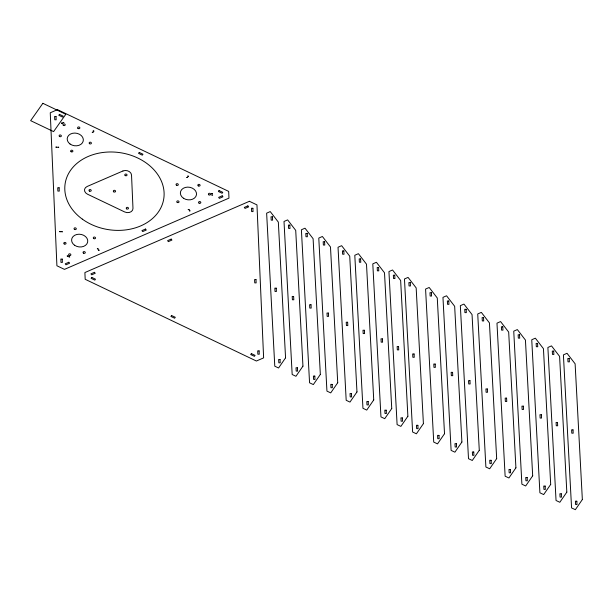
<?xml version="1.0" encoding="UTF-8"?>
<svg xmlns="http://www.w3.org/2000/svg" width="613" height="613" viewBox="0 0 613 613"><rect width="100%" height="100%" fill="white"/><g stroke="black" fill="none" stroke-linecap="round" stroke-linejoin="round"><path stroke-width="0.92" d="M55.967 147.135L56.863 147.243L55.975 147.089M57.86 147.197L58.756 147.304L57.86 147.174M59.645 231.637L60.541 231.745L59.653 231.614M61.538 231.699L62.434 231.798L61.538 231.676M211.707 193.455L212.604 193.555L211.707 193.455M211.769 194.942L212.665 195.049L211.769 194.919M67.215 256.012L68.112 256.134L67.223 255.989M68.886 256.809L69.782 256.931L68.894 256.763M92.272 132.285L93.168 132.408L92.279 132.239M93.161 131.021L94.057 131.144L93.161 130.998M186.827 177.433L187.724 177.555L186.827 177.41M187.716 176.169L188.612 176.291L187.716 176.146M61.438 123.144L62.334 123.259L61.438 123.144M63.039 122.447L63.936 122.562L63.039 122.424M97.344 248.778L98.241 248.916L97.352 248.732M98.348 250.104L99.237 250.234L98.356 250.05M188.222 209.424L189.118 209.539L188.222 209.424M189.218 210.749L190.114 210.857L189.225 210.719M285.566 357.846L278.57 367.984L274.785 366.206L266.632 213.171L270.233 211.577L278.333 222.098L285.566 357.846M302.952 366.145L295.949 376.282L292.171 374.505L284.011 221.469L287.62 219.883L295.719 230.396L302.952 366.145M320.338 374.443L313.335 384.581L309.557 382.803L301.397 229.775L305.006 228.182L313.105 238.702L320.338 374.443M337.725 382.75L330.721 392.887L326.936 391.109L318.783 238.074L322.384 236.48L330.491 247.001L337.725 382.75M356.973 391.937L349.969 402.074L346.184 400.297L338.031 247.261L341.633 245.675L349.732 256.188L356.973 391.937M373.731 399.944L366.735 410.082L362.95 408.304L354.797 255.269L358.398 253.675L366.497 264.195L373.731 399.944M391.738 408.542L384.734 418.679L380.957 416.901L372.796 263.866L376.405 262.272L384.504 272.793L391.738 408.542M407.883 416.25L400.879 426.387L397.101 424.61L388.941 271.574L392.55 269.981L400.649 280.501L407.883 416.25M423.407 423.66L416.403 433.797L412.618 432.019L404.465 278.984L408.066 277.398L416.166 287.911L423.407 423.66M444.517 433.736L437.513 443.873L433.728 442.096L425.575 289.068L429.177 287.474L437.276 297.995L444.517 433.736M461.895 442.042L454.9 452.179L451.114 450.402L442.961 297.366L446.563 295.772L454.662 306.293L461.895 442.042M479.282 450.34L472.278 460.478L468.501 458.7L460.34 305.665L463.949 304.079L472.048 314.592L479.282 450.34M496.668 458.639L489.664 468.776L485.887 466.999L477.726 313.971L481.335 312.377L489.435 322.898L496.668 458.639M515.916 467.834L508.913 477.971L505.135 476.194L496.974 323.158L500.583 321.564L508.683 332.085L515.916 467.834M532.682 475.834L525.678 485.971L521.893 484.193L513.74 331.166L517.341 329.572L525.441 340.092L532.682 475.834M550.689 484.431L543.685 494.568L539.9 492.791L531.747 339.763L535.348 338.169L543.447 348.69L550.689 484.431M566.826 492.139L559.822 502.277L556.045 500.499L547.884 347.471L551.493 345.878L559.592 356.398L566.826 492.139M582.35 499.549L575.346 509.687L571.569 507.916L563.408 354.881L567.017 353.287L575.117 363.808L582.35 499.549M42.864 103.313L30.65 120.661L53.592 131.611L65.806 114.263L42.864 103.313M59.438 114.347L58.779 115.282L62.503 117.06L63.17 116.125L59.438 114.347M139.243 152.445L138.576 153.388L142.308 155.166L142.967 154.223L139.243 152.445M91.766 277.405L91.107 278.34L94.831 280.118L95.49 279.183L91.766 277.405M219.04 190.551L218.381 191.494L222.105 193.271L222.764 192.329L219.04 190.551M171.563 315.503L170.904 316.446L174.628 318.224L175.287 317.281L171.563 315.503M251.361 353.609L250.702 354.544L254.426 356.329L255.092 355.387L251.361 353.609M57.492 109.65L50.251 112.784L56.909 265.774L64.449 269.375L228.971 198.129L228.68 191.394L57.492 109.65M122.929 170.989L87.13 186.49A5.655 4.414 8.6 0 0 87.46 194.183L124.715 211.968A5.655 4.414 8.6 0 0 132.983 208.389L131.534 175.096A5.655 4.414 8.6 0 0 122.929 170.989M68.825 262.257L65.246 263.805L65.989 264.793L69.575 263.238L68.825 262.257M145.519 229.047L141.94 230.595L142.683 231.576L146.269 230.028L145.519 229.047M222.213 195.831L218.634 197.378L219.377 198.367L222.956 196.811L222.213 195.831M249.422 201.294L84.893 272.547L85.184 279.283L256.38 361.019L263.621 357.885L256.962 204.895L249.422 201.294M94.486 272.31L90.908 273.858L91.651 274.839L95.237 273.291L94.486 272.31M171.18 239.093L167.602 240.641L168.345 241.629L171.931 240.074L171.18 239.093M247.874 205.884L244.296 207.432L245.039 208.412L248.617 206.865L247.874 205.884M272.44 216.833L271.03 216.795L271.207 220.128L272.616 220.159L272.44 216.833M289.826 225.132L288.416 225.094L288.593 228.427L290.003 228.457L289.826 225.132M307.205 233.43L305.803 233.4L305.979 236.725L307.389 236.764L307.205 233.43M324.591 241.729L323.189 241.698L323.365 245.024L324.767 245.062L324.591 241.729M343.839 250.924L342.437 250.886L342.613 254.219L344.016 254.249L343.839 250.924M360.605 258.924L359.195 258.893L359.379 262.218L360.781 262.257L360.605 258.924M378.612 267.529L377.202 267.49L377.378 270.816L378.788 270.854L378.612 267.529M394.749 275.229L393.347 275.199L393.523 278.524L394.933 278.563L394.749 275.229M410.273 282.647L408.871 282.608L409.047 285.942L410.449 285.972L410.273 282.647M276.241 288.164L274.839 288.133L275.015 291.459L276.417 291.497L276.241 288.164M431.383 292.723L429.981 292.692L430.157 296.018L431.56 296.056L431.383 292.723M293.627 296.462L292.217 296.431L292.393 299.757L293.803 299.795L293.627 296.462M448.77 301.021L447.36 300.991L447.544 304.316L448.946 304.354L448.77 301.021M311.013 304.768L309.603 304.73L309.78 308.063L311.189 308.094L311.013 304.768M466.156 309.327L464.746 309.289L464.922 312.622L466.332 312.653L466.156 309.327M328.392 313.067L326.99 313.028L327.166 316.362L328.576 316.4L328.392 313.067M483.534 317.626L482.132 317.588L482.308 320.921L483.718 320.959L483.534 317.626M347.64 322.254L346.238 322.223L346.414 325.549L347.816 325.587L347.64 322.254M502.783 326.813L501.38 326.783L501.557 330.108L502.959 330.146L502.783 326.813M364.406 330.261L363.003 330.223L363.18 333.556L364.582 333.595L364.406 330.261M519.548 334.821L518.146 334.79L518.322 338.115L519.724 338.154L519.548 334.821M382.412 338.859L381.002 338.82L381.186 342.154L382.589 342.192L382.412 338.859M537.555 343.418L536.145 343.387L536.329 346.713L537.731 346.751L537.555 343.418M398.557 346.567L397.147 346.529L397.324 349.862L398.734 349.9L398.557 346.567M553.7 351.126L552.29 351.088L552.466 354.421L553.876 354.46L553.7 351.126M414.074 353.977L412.672 353.946L412.848 357.272L414.25 357.31L414.074 353.977M569.216 358.536L567.814 358.505L567.99 361.831L569.4 361.869L569.216 358.536M280.041 359.502L278.639 359.463L278.815 362.796L280.218 362.827L280.041 359.502M435.184 364.061L433.782 364.022L433.958 367.356L435.36 367.386L435.184 364.061M297.428 367.8L296.025 367.762L296.202 371.095L297.604 371.133L297.428 367.8M452.57 372.359L451.168 372.321L451.344 375.654L452.746 375.692L452.57 372.359M314.814 376.098L313.404 376.068L313.58 379.393L314.99 379.432L314.814 376.098M469.956 380.658L468.547 380.627L468.73 383.953L470.133 383.991L469.956 380.658M332.2 384.405L330.79 384.366L330.966 387.7L332.376 387.73L332.2 384.405M487.343 388.964L485.933 388.926L486.109 392.259L487.519 392.289L487.343 388.964M351.441 393.592L350.038 393.554L350.215 396.887L351.624 396.925L351.441 393.592M506.591 398.151L505.181 398.113L505.357 401.446L506.767 401.484L506.591 398.151M368.206 401.599L366.804 401.561L366.98 404.894L368.382 404.925L368.206 401.599M523.349 406.158L521.947 406.12L522.123 409.453L523.525 409.484L523.349 406.158M386.213 410.197L384.811 410.158L384.987 413.491L386.389 413.522L386.213 410.197M541.356 414.756L539.953 414.717L540.13 418.051L541.532 418.081L541.356 414.756M402.358 417.905L400.948 417.867L401.124 421.2L402.534 421.231L402.358 417.905M557.501 422.464L556.091 422.426L556.275 425.759L557.677 425.79L557.501 422.464M417.874 425.315L416.472 425.276L416.648 428.61L418.058 428.648L417.874 425.315M573.025 429.874L571.615 429.836L571.791 433.169L573.201 433.207L573.025 429.874M438.985 435.391L437.582 435.36L437.759 438.686L439.169 438.724L438.985 435.391M456.371 443.697L454.969 443.659L455.145 446.992L456.547 447.023L456.371 443.697M473.757 451.996L472.355 451.957L472.531 455.29L473.933 455.329L473.757 451.996M491.143 460.294L489.733 460.263L489.917 463.589L491.32 463.627L491.143 460.294M510.391 469.489L508.982 469.451L509.158 472.784L510.568 472.815L510.391 469.489M527.149 477.489L525.747 477.458L525.923 480.784L527.333 480.822L527.149 477.489M545.156 486.086L543.754 486.055L543.93 489.381L545.332 489.419L545.156 486.086M561.301 493.794L559.899 493.764L560.075 497.089L561.477 497.128L561.301 493.794M576.825 501.212L575.415 501.173L575.599 504.507L577.002 504.537L576.825 501.212M56.021 116.478L54.618 116.432L54.764 119.765L56.166 119.811L56.021 116.478M59.132 187.793L57.722 187.747L57.867 191.08L59.277 191.126L59.132 187.793M252.893 208.274L251.491 208.236L251.636 211.562L253.039 211.608L252.893 208.274M62.235 259.107L60.833 259.061L60.971 262.395L62.38 262.441L62.235 259.107M256.004 279.589L254.594 279.551L254.74 282.877L256.142 282.922L256.004 279.589M259.107 350.904L257.698 350.866L257.843 354.191L259.253 354.237L259.107 350.904M82.334 219.132A49.883 38.925 8.6 0 0 163.319 201.026A49.883 38.925 8.6 0 0 97.72 153.396A49.883 38.925 8.6 0 0 82.334 219.132M198.275 185.9A1.134 0.881 8.6 0 0 200.083 185.417A1.134 0.881 8.6 0 0 198.535 184.39A1.134 0.881 8.6 0 0 198.275 185.9M176.483 185.218A1.134 0.881 8.6 0 0 178.291 184.735A1.134 0.881 8.6 0 0 176.743 183.708A1.134 0.881 8.6 0 0 176.483 185.218M177.234 202.42A1.134 0.881 8.6 0 0 179.034 201.938A1.134 0.881 8.6 0 0 177.494 200.911A1.134 0.881 8.6 0 0 177.234 202.42M199.026 203.102A1.134 0.881 8.6 0 0 200.826 202.619A1.134 0.881 8.6 0 0 199.286 201.593A1.134 0.881 8.6 0 0 199.026 203.102M208.849 194.819A1.134 0.881 8.6 0 0 210.65 194.336A1.134 0.881 8.6 0 0 209.102 193.31A1.134 0.881 8.6 0 0 208.849 194.819M126.676 208.872A1.134 0.881 8.6 0 0 128.477 208.389A1.134 0.881 8.6 0 0 126.929 207.37A1.134 0.881 8.6 0 0 126.676 208.872M89.421 191.087A1.134 0.881 8.6 0 0 91.222 190.605A1.134 0.881 8.6 0 0 89.674 189.578A1.134 0.881 8.6 0 0 89.421 191.087M125.221 175.579A1.134 0.881 8.6 0 0 127.029 175.103A1.134 0.881 8.6 0 0 125.481 174.077A1.134 0.881 8.6 0 0 125.221 175.579M113.773 191.846A1.134 0.881 8.6 0 0 115.573 191.363A1.134 0.881 8.6 0 0 114.026 190.337A1.134 0.881 8.6 0 0 113.773 191.846M183.509 198.26A8.122 6.345 8.6 0 0 196.459 194.804A8.122 6.345 8.6 0 0 185.356 187.432A8.122 6.345 8.6 0 0 183.509 198.26M74.587 245.261A8.122 6.345 8.6 0 0 87.659 242.058A8.122 6.345 8.6 0 0 76.763 234.488A8.122 6.345 8.6 0 0 74.587 245.261M69.047 255.337A1.134 0.881 8.6 0 0 70.863 254.893A1.134 0.881 8.6 0 0 69.346 253.836A1.134 0.881 8.6 0 0 69.047 255.337M64.212 243.936A1.134 0.881 8.6 0 0 66.035 243.484A1.134 0.881 8.6 0 0 64.518 242.434A1.134 0.881 8.6 0 0 64.212 243.936M74.464 229.377A1.134 0.881 8.6 0 0 76.28 228.933A1.134 0.881 8.6 0 0 74.763 227.875A1.134 0.881 8.6 0 0 74.464 229.377M93.712 238.564A1.134 0.881 8.6 0 0 95.528 238.12A1.134 0.881 8.6 0 0 94.011 237.07A1.134 0.881 8.6 0 0 93.712 238.564M83.46 253.123A1.134 0.881 8.6 0 0 85.284 252.679A1.134 0.881 8.6 0 0 83.766 251.621A1.134 0.881 8.6 0 0 83.46 253.123M70.035 144.009A8.122 6.345 8.6 0 0 83.222 141.059A8.122 6.345 8.6 0 0 72.541 133.297A8.122 6.345 8.6 0 0 70.035 144.009M63.361 125.343A1.134 0.881 8.6 0 0 65.2 124.929A1.134 0.881 8.6 0 0 63.714 123.857A1.134 0.881 8.6 0 0 63.361 125.343M78.012 128.462A1.134 0.881 8.6 0 0 79.851 128.056A1.134 0.881 8.6 0 0 78.364 126.975A1.134 0.881 8.6 0 0 78.012 128.462M89.559 143.703A1.134 0.881 8.6 0 0 91.391 143.289A1.134 0.881 8.6 0 0 89.904 142.208A1.134 0.881 8.6 0 0 89.559 143.703M71.062 151.71A1.134 0.881 8.6 0 0 72.893 151.304A1.134 0.881 8.6 0 0 71.407 150.223A1.134 0.881 8.6 0 0 71.062 151.71M59.515 136.477A1.134 0.881 8.6 0 0 61.346 136.063A1.134 0.881 8.6 0 0 59.859 134.983A1.134 0.881 8.6 0 0 59.515 136.477"/></g></svg>
